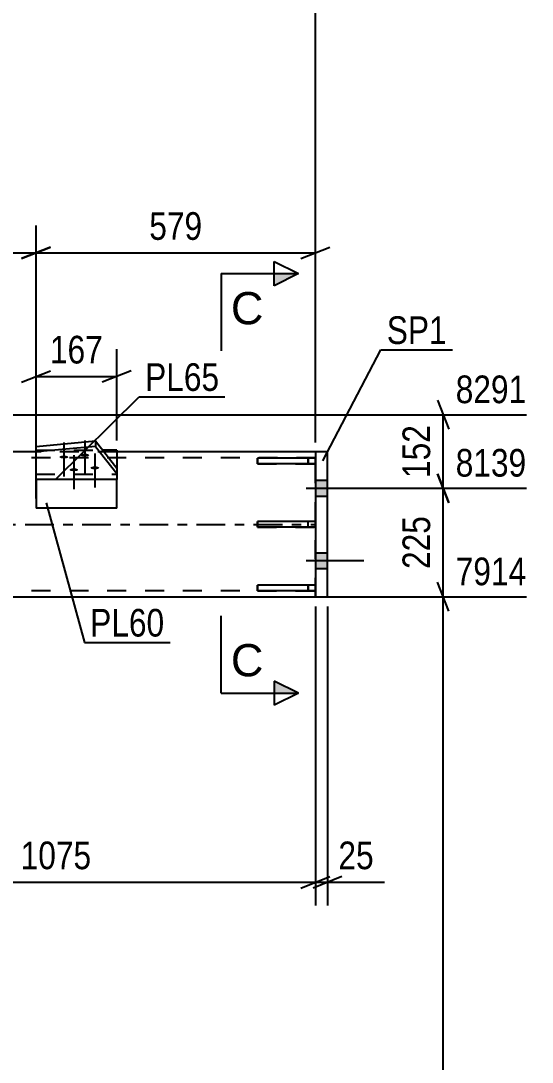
# Model space of a CAD drawing. Header units: millimetres. Extents: x 0 to 841, y 0 to 594.
# Drawn here: x 182.6 to 235.5, y 426.9 to 534.8 of the extents above; entities that cross this region are included whole.
import ezdxf

# ---------------------------------------------------------------- set-up
doc = ezdxf.new("R2010")
doc.units = ezdxf.units.MM
doc.linetypes.add('DXK_LINE_DOT2', pattern=[3.9198, 1.9599, -1.9599])
doc.linetypes.add('DXK_LINE_DOT3', pattern=[5.9187, 2.979, -0.9799, 0.9799, -0.9799])
doc.styles.add('Arial', font='ARIAL.TTF', dxfattribs={"height": 0.2})
doc.styles.add('Arial Narrow', font='ARIALN.TTF', dxfattribs={"height": 0.2})

# ---------------------------------------------------------------- blocks, each defined once
blk = doc.blocks.new('Part-682121906-5923 - 5917')
at = {"color": 2, "linetype": 'Continuous'}
for p, q in [((184.15, 490.14), (159.34, 490.14)), ((213.09, 490.14), (192.51, 490.14)), ((159.34, 475.14), (213.09, 475.14))]:
    blk.add_line(p, q, dxfattribs=at)
at = {"color": 7, "linetype": 'DXK_LINE_DOT2'}
for p, q in [((159.34, 490.14), (159.34, 475.14)), ((192.51, 490.14), (184.15, 490.14)), ((213.09, 475.14), (213.09, 490.14)), ((213.09, 489.54), (159.34, 489.54)), ((213.09, 475.74), (159.34, 475.74))]:
    blk.add_line(p, q, dxfattribs=at)
at = {"color": 7, "linetype": 'DXK_LINE_DOT3'}
blk.add_line((159.34, 482.64), (213.09, 482.64), dxfattribs=at)
blk = doc.blocks.new('Part-682121906-6006 - 5917')
at = {"color": 2, "linetype": 'Continuous'}
for p, q in [((213.09, 489.51), (207.09, 489.51)), ((207.09, 488.91), (207.09, 489.51)), ((213.09, 488.91), (207.09, 488.91)), ((213.09, 489.51), (213.09, 488.91))]:
    blk.add_line(p, q, dxfattribs=at)
at = {"color": 7, "linetype": 'DXK_LINE_DOT2'}
blk.add_line((212.34, 488.91), (212.34, 489.51), dxfattribs=at)
blk = doc.blocks.new('Part-682121906-6007 - 5917')
at = {"color": 2, "linetype": 'Continuous'}
for p, q in [((213.09, 476.36), (207.09, 476.36)), ((207.09, 475.76), (207.09, 476.36)), ((213.09, 475.76), (207.09, 475.76)), ((213.09, 476.36), (213.09, 475.76))]:
    blk.add_line(p, q, dxfattribs=at)
at = {"color": 7, "linetype": 'DXK_LINE_DOT2'}
blk.add_line((212.34, 475.76), (212.34, 476.36), dxfattribs=at)
blk = doc.blocks.new('Part-682121906-6021 - 5917')
at = {"color": 7, "linetype": 'DXK_LINE_DOT2'}
for p, q in [((184.15, 487.28), (184.15, 490.33)), ((184.15, 490.33), (191.06, 490.33)), ((192.51, 488.47), (192.51, 487.28))]:
    blk.add_line(p, q, dxfattribs=at)
at = {"color": 2, "linetype": 'Continuous'}
for p, q in [((192.51, 490.33), (191.06, 490.33)), ((192.51, 490.33), (192.51, 488.47)), ((184.15, 487.28), (184.15, 484.33)), ((192.51, 484.33), (192.51, 487.28)), ((192.51, 484.33), (184.15, 484.33))]:
    blk.add_line(p, q, dxfattribs=at)
blk = doc.blocks.new('Part-682121906-6004 - 5917')
at = {"color": 2, "linetype": 'Continuous'}
for p, q in [((213.09, 490.14), (213.09, 475.14)), ((214.34, 490.14), (213.09, 490.14)), ((214.34, 475.14), (214.34, 490.14)), ((213.09, 475.14), (214.34, 475.14))]:
    blk.add_line(p, q, dxfattribs=at)
blk = doc.blocks.new('Part-682121906-6005 - 5917')
at = {"color": 2, "linetype": 'Continuous'}
for p, q in [((213.09, 482.94), (207.09, 482.94)), ((207.09, 482.34), (207.09, 482.94)), ((213.09, 482.34), (207.09, 482.34)), ((213.09, 482.94), (213.09, 482.34))]:
    blk.add_line(p, q, dxfattribs=at)
at = {"color": 7, "linetype": 'DXK_LINE_DOT2'}
blk.add_line((212.34, 482.34), (212.34, 482.94), dxfattribs=at)
blk = doc.blocks.new('Part-682121906-6008 - 5917')
at = {"color": 7, "linetype": 'DXK_LINE_DOT2'}
for p, q in [((213.09, 482.94), (207.09, 482.94)), ((207.09, 482.94), (207.09, 482.34)), ((207.09, 482.34), (213.09, 482.34)), ((212.34, 482.34), (212.34, 482.94)), ((213.09, 482.34), (213.09, 482.94))]:
    blk.add_line(p, q, dxfattribs=at)
blk = doc.blocks.new('Part-682121906-6009 - 5917')
at = {"color": 7, "linetype": 'DXK_LINE_DOT2'}
for p, q in [((213.09, 489.51), (207.09, 489.51)), ((207.09, 489.51), (207.09, 488.91)), ((207.09, 488.91), (213.09, 488.91)), ((212.34, 489.51), (212.34, 488.91)), ((213.09, 488.91), (213.09, 489.51))]:
    blk.add_line(p, q, dxfattribs=at)
blk = doc.blocks.new('Part-682121906-6010 - 5917')
at = {"color": 7, "linetype": 'DXK_LINE_DOT2'}
for p, q in [((213.09, 476.36), (207.09, 476.36)), ((207.09, 476.36), (207.09, 475.76)), ((207.09, 475.76), (213.09, 475.76)), ((212.34, 476.36), (212.34, 475.76)), ((213.09, 475.76), (213.09, 476.36))]:
    blk.add_line(p, q, dxfattribs=at)
blk = doc.blocks.new('Part-682121906-6059 - 5917')
at = {"color": 2, "linetype": 'Continuous'}
for p, q in [((184.15, 490.72), (190.32, 491.28)), ((190.32, 491.28), (192.51, 488.47)), ((190.32, 491.28), (190.32, 490.71)), ((184.15, 487.28), (184.15, 490.72)), ((190.32, 490.71), (184.15, 490.15)), ((190.32, 490.71), (192.51, 487.9)), ((192.51, 488.47), (192.51, 487.28)), ((192.51, 487.28), (184.15, 487.28))]:
    blk.add_line(p, q, dxfattribs=at)
at = {"color": 7, "linetype": 'DXK_LINE_DOT2'}
blk.add_line((184.15, 487.85), (192.51, 487.85), dxfattribs=at)
blk = doc.blocks.new('Bolt-682121906-6067 - 5917')
at = {"linetype": 'Continuous'}
for points in [[(213.09, 487.21), (213.09, 485.56), (214.34, 485.56), (214.34, 487.21)], [(213.09, 487.21), (213.09, 485.56), (214.34, 485.56), (214.34, 487.21)], [(213.09, 479.71), (213.09, 478.06), (214.34, 478.06), (214.34, 479.71)], [(213.09, 479.71), (213.09, 478.06), (214.34, 478.06), (214.34, 479.71)]]:
    blk.add_hatch(color=1, dxfattribs=at).paths.add_polyline_path(points)
at = {"color": 1, "linetype": 'Continuous'}
for p, q in [((213.09, 487.21), (214.34, 487.21)), ((213.09, 487.21), (214.34, 487.21)), ((212.14, 486.39), (218.09, 486.39)), ((212.14, 486.39), (218.09, 486.39)), ((213.09, 485.56), (214.34, 485.56)), ((213.09, 485.56), (214.34, 485.56)), ((213.09, 479.71), (214.34, 479.71)), ((213.09, 479.71), (214.34, 479.71)), ((212.14, 478.89), (218.09, 478.89)), ((212.14, 478.89), (218.09, 478.89)), ((213.09, 478.06), (214.34, 478.06)), ((213.09, 478.06), (214.34, 478.06))]:
    blk.add_line(p, q, dxfattribs=at)
blk = doc.blocks.new('Bolt-682121906-6068 - 5917')
at = {"linetype": 'Continuous'}
for points in [[(189.21, 489.97), (189.3, 489.97), (189.39, 489.96), (189.47, 489.94), (189.54, 489.92), (189.6, 489.89), (189.64, 489.86), (189.66, 489.83), (189.66, 489.8), (189.64, 489.77), (189.6, 489.74), (189.54, 489.71), (189.47, 489.69), (189.39, 489.68), (189.3, 489.67), (189.21, 489.66), (189.12, 489.67), (189.03, 489.68), (188.95, 489.69), (188.88, 489.71), (188.82, 489.74), (188.78, 489.77), (188.76, 489.8), (188.76, 489.83), (188.78, 489.86), (188.82, 489.89), (188.88, 489.92), (188.95, 489.94), (189.03, 489.96), (189.12, 489.97)], [(187.04, 489.77), (187.13, 489.77), (187.22, 489.76), (187.3, 489.74), (187.37, 489.72), (187.43, 489.7), (187.46, 489.67), (187.48, 489.63), (187.48, 489.6), (187.46, 489.57), (187.43, 489.54), (187.37, 489.52), (187.3, 489.49), (187.22, 489.48), (187.13, 489.47), (187.04, 489.46), (186.94, 489.47), (186.85, 489.48), (186.77, 489.49), (186.7, 489.52), (186.65, 489.54), (186.61, 489.57), (186.59, 489.6), (186.59, 489.63), (186.61, 489.67), (186.65, 489.7), (186.7, 489.72), (186.77, 489.74), (186.85, 489.76), (186.94, 489.77)], [(188.06, 488.45), (188.16, 488.45), (188.25, 488.44), (188.33, 488.42), (188.4, 488.4), (188.45, 488.37), (188.49, 488.34), (188.51, 488.31), (188.51, 488.28), (188.49, 488.25), (188.45, 488.22), (188.4, 488.19), (188.33, 488.17), (188.25, 488.16), (188.16, 488.15), (188.06, 488.14), (187.97, 488.15), (187.88, 488.16), (187.8, 488.17), (187.73, 488.19), (187.67, 488.22), (187.64, 488.25), (187.62, 488.28), (187.62, 488.31), (187.64, 488.34), (187.67, 488.37), (187.73, 488.4), (187.8, 488.42), (187.88, 488.44), (187.97, 488.45)], [(190.24, 488.65), (190.33, 488.65), (190.42, 488.64), (190.5, 488.62), (190.57, 488.6), (190.63, 488.57), (190.67, 488.54), (190.69, 488.51), (190.69, 488.48), (190.67, 488.45), (190.63, 488.42), (190.57, 488.39), (190.5, 488.37), (190.42, 488.35), (190.33, 488.34), (190.24, 488.34), (190.15, 488.34), (190.06, 488.35), (189.97, 488.37), (189.9, 488.39), (189.85, 488.42), (189.81, 488.45), (189.79, 488.48), (189.79, 488.51), (189.81, 488.54), (189.85, 488.57), (189.9, 488.6), (189.97, 488.62), (190.06, 488.64), (190.15, 488.65)]]:
    blk.add_hatch(color=1, dxfattribs=at).paths.add_polyline_path(points)
at = {"color": 1, "linetype": 'Continuous'}
for p, q in [((187.04, 491.12), (187.04, 487.6)), ((189.21, 491.32), (189.21, 487.8)), ((188.06, 489.8), (188.06, 486.28)), ((190.24, 490), (190.24, 486.47))]:
    blk.add_line(p, q, dxfattribs=at)
blk = doc.blocks.new('StraightDimension-682121906-35567 - 5917')
at = {"color": 7, "linetype": 'Continuous'}
for p, q in [((226.92, 473.64), (225.72, 476.64)), ((214.09, 475.14), (234.94, 475.14)), ((226.32, 333.14), (226.32, 475.14))]:
    blk.add_line(p, q, dxfattribs=at)
at = {"color": 0, "linetype": 'Continuous'}
blk.add_wipeout([(235.54, 475.74), (235.54, 479.94), (227.02, 479.94), (227.02, 475.74)], dxfattribs=at)
at = {"color": 3, "linetype": 'Continuous', "style": 'Arial Narrow'}
blk.add_text('7914', height=2.863, dxfattribs=at).set_placement((227.62, 476.34))
blk = doc.blocks.new('StraightDimension-682121906-6186 - 5917')
at = {"color": 7, "linetype": 'Continuous'}
blk.add_line((213.09, 491.14), (213.09, 558.82), dxfattribs=at)
blk = doc.blocks.new('StraightDimension-682121906-6347 - 5917')
at = {"color": 7, "linetype": 'Continuous'}
for p, q in [((184.15, 485.33), (184.15, 513.62)), ((213.09, 491.14), (213.09, 513.62)), ((185.65, 511.37), (182.65, 510.17)), ((211.59, 510.17), (214.59, 511.37)), ((184.15, 510.77), (213.09, 510.77))]:
    blk.add_line(p, q, dxfattribs=at)
at = {"color": 0}
blk.add_wipeout([(201.97, 511.52), (201.97, 515.72), (195.28, 515.72), (195.28, 511.52)], dxfattribs=at)
at = {"color": 3, "style": 'Arial Narrow'}
blk.add_text('579', height=2.863, dxfattribs=at).set_placement((195.88, 512.12))
blk = doc.blocks.new('StraightDimension-682121906-6355 - 5917')
at = {"color": 7, "linetype": 'Continuous'}
for p, q in [((159.34, 495), (159.34, 513.62)), ((184.15, 485.33), (184.15, 513.62)), ((160.84, 511.37), (157.84, 510.17)), ((182.65, 510.17), (185.65, 511.37)), ((159.34, 510.77), (184.15, 510.77))]:
    blk.add_line(p, q, dxfattribs=at)
at = {"color": 0}
blk.add_wipeout([(175.09, 511.52), (175.09, 515.72), (168.4, 515.72), (168.4, 511.52)], dxfattribs=at)
at = {"color": 3, "style": 'Arial Narrow'}
blk.add_text('496', height=2.863, dxfattribs=at).set_placement((169, 512.12))
blk = doc.blocks.new('StraightDimension-682121906-14578 - 5917')
at = {"color": 7, "linetype": 'Continuous'}
for p, q in [((213.09, 474.14), (213.09, 443.17)), ((214.34, 474.14), (214.34, 443.17)), ((211.59, 444.97), (214.59, 446.17)), ((215.84, 446.17), (212.84, 444.97)), ((213.09, 445.57), (214.34, 445.57)), ((214.34, 445.57), (220.25, 445.57)), ((214.34, 445.57), (220.25, 445.57))]:
    blk.add_line(p, q, dxfattribs=at)
at = {"color": 0}
blk.add_wipeout([(219.73, 446.32), (219.73, 450.52), (214.87, 450.52), (214.87, 446.32)], dxfattribs=at)
at = {"color": 3, "style": 'Arial Narrow'}
blk.add_text('25', height=2.863, dxfattribs=at).set_placement((215.47, 446.92))
blk = doc.blocks.new('StraightDimension-682121906-14579 - 5917')
at = {"color": 7, "linetype": 'Continuous'}
for p, q in [((159.34, 474.14), (159.34, 443.17)), ((213.09, 474.14), (213.09, 443.17)), ((160.84, 446.17), (157.84, 444.97)), ((159.34, 445.57), (213.09, 445.57)), ((211.59, 444.97), (214.59, 446.17))]:
    blk.add_line(p, q, dxfattribs=at)
at = {"color": 0}
blk.add_wipeout([(190.47, 446.32), (190.47, 450.52), (181.96, 450.52), (181.96, 446.32)], dxfattribs=at)
at = {"color": 3, "style": 'Arial Narrow'}
blk.add_text('1075', height=2.863, dxfattribs=at).set_placement((182.56, 446.92))
blk = doc.blocks.new('StraightDimension-682121906-35565 - 5917')
at = {"color": 7, "linetype": 'Continuous'}
for p, q in [((225.72, 495.5), (226.92, 492.5)), ((160.34, 494), (234.94, 494)), ((226.32, 486.39), (226.32, 494)), ((226.92, 484.89), (225.72, 487.89)), ((217.84, 486.39), (234.94, 486.39))]:
    blk.add_line(p, q, dxfattribs=at)
at = {"color": 0, "linetype": 'Continuous'}
blk.add_wipeout([(235.54, 494.6), (235.54, 498.8), (227.02, 498.8), (227.02, 494.6)], dxfattribs=at)
at = {"color": 0}
blk.add_wipeout([(225.57, 493.53), (221.37, 493.53), (221.37, 486.85), (225.57, 486.85)], dxfattribs=at)
at = {"color": 3, "linetype": 'Continuous', "style": 'Arial Narrow'}
blk.add_text('8291', height=2.863, dxfattribs=at).set_placement((227.62, 495.2))
at = {"color": 3, "style": 'Arial Narrow'}
blk.add_text('152', height=2.863, rotation=90.0002, dxfattribs=at).set_placement((224.97, 487.45))
blk = doc.blocks.new('StraightDimension-682121906-35566 - 5917')
at = {"color": 7, "linetype": 'Continuous'}
for p, q in [((225.72, 487.89), (226.92, 484.89)), ((217.84, 486.39), (234.94, 486.39)), ((226.32, 475.14), (226.32, 486.39)), ((226.92, 473.64), (225.72, 476.64)), ((214.09, 475.14), (234.94, 475.14))]:
    blk.add_line(p, q, dxfattribs=at)
at = {"color": 0}
blk.add_wipeout([(225.57, 484.1), (221.37, 484.1), (221.37, 477.42), (225.57, 477.42)], dxfattribs=at)
at = {"color": 3, "style": 'Arial Narrow'}
blk.add_text('225', height=2.863, rotation=90.0002, dxfattribs=at).set_placement((224.97, 478.02))
at = {"color": 0, "linetype": 'Continuous'}
blk.add_wipeout([(235.54, 486.99), (235.54, 491.19), (227.02, 491.19), (227.02, 486.99)], dxfattribs=at)
at = {"color": 3, "linetype": 'Continuous', "style": 'Arial Narrow'}
blk.add_text('8139', height=2.863, dxfattribs=at).set_placement((227.62, 487.59))
blk = doc.blocks.new('StraightDimension-682121906-36227 - 5917')
at = {"color": 7, "linetype": 'Continuous'}
for p, q in [((184.15, 491.72), (184.15, 500.81)), ((192.51, 491.33), (192.51, 500.81)), ((182.65, 497.36), (185.65, 498.56)), ((194.01, 498.56), (191.01, 497.36)), ((184.15, 497.96), (192.51, 497.96))]:
    blk.add_line(p, q, dxfattribs=at)
at = {"color": 0}
blk.add_wipeout([(191.67, 498.71), (191.67, 502.91), (184.99, 502.91), (184.99, 498.71)], dxfattribs=at)
at = {"color": 3, "style": 'Arial Narrow'}
blk.add_text('167', height=2.863, dxfattribs=at).set_placement((185.59, 499.31))
blk = doc.blocks.new('Mark-682121906-6000 - 5917')
at = {"color": 30, "linetype": 'Continuous'}
for p, q in [((213.84, 489.23), (219.88, 500.73)), ((219.88, 500.73), (227.29, 500.73))]:
    blk.add_line(p, q, dxfattribs=at)
at = {"color": 0}
blk.add_wipeout([(226.69, 501.33), (226.69, 504.33), (220.48, 504.33), (220.48, 501.33)], dxfattribs=at)
blk.add_wipeout([(226.69, 501.33), (226.69, 504.33), (220.48, 504.33), (220.48, 501.33)], dxfattribs=at)
at = {"color": 3, "style": 'Arial Narrow'}
blk.add_text('SP1', height=2.863, dxfattribs=at).set_placement((220.48, 501.33))
blk = doc.blocks.new('Mark-682121906-6017 - 5917')
at = {"color": 30, "linetype": 'Continuous'}
for p, q in [((185.19, 484.89), (189.16, 470.42)), ((189.16, 470.42), (198.03, 470.42))]:
    blk.add_line(p, q, dxfattribs=at)
at = {"color": 0}
blk.add_wipeout([(197.43, 471.02), (197.43, 474.02), (189.76, 474.02), (189.76, 471.02)], dxfattribs=at)
blk.add_wipeout([(197.43, 471.02), (197.43, 474.02), (189.76, 474.02), (189.76, 471.02)], dxfattribs=at)
at = {"color": 3, "style": 'Arial Narrow'}
blk.add_text('PL60', height=2.863, dxfattribs=at).set_placement((189.76, 471.02))
blk = doc.blocks.new('SectionMark-682121906-6396 - 5917')
at = {"linetype": 'Continuous'}
for points in [[(208.83, 507.37), (208.83, 508.62), (211.33, 508.62)], [(208.83, 465.15), (208.83, 466.4), (211.33, 465.15)]]:
    blk.add_hatch(color=6, dxfattribs=at).paths.add_polyline_path(points)
at = {"color": 6, "linetype": 'Continuous'}
for p, q in [((208.83, 507.37), (208.83, 509.87)), ((208.83, 509.87), (211.33, 508.62)), ((203.33, 508.62), (203.33, 500.62)), ((203.33, 508.62), (211.33, 508.62)), ((211.33, 508.62), (208.83, 507.37)), ((203.33, 465.15), (203.33, 473.15)), ((211.33, 465.15), (208.83, 466.4)), ((208.83, 466.4), (208.83, 463.9)), ((203.33, 465.15), (211.33, 465.15)), ((211.33, 465.15), (208.83, 463.9))]:
    blk.add_line(p, q, dxfattribs=at)
at = {"color": 0, "linetype": 'Continuous'}
for points in [[(207.7, 503.37), (207.7, 506.87), (204.33, 506.87), (204.33, 503.37)], [(207.7, 466.9), (207.7, 470.4), (204.33, 470.4), (204.33, 466.9)]]:
    blk.add_wipeout(points, dxfattribs=at)
at = {"color": 3, "linetype": 'Continuous', "style": 'Arial'}
for p in [(204.33, 503.37), (204.33, 466.9)]:
    blk.add_text('C', height=3.34, dxfattribs=at).set_placement(p)
blk = doc.blocks.new('Mark-682121906-36233 - 5917')
at = {"color": 30, "linetype": 'Continuous'}
for p, q in [((186.18, 487.28), (194.85, 495.87)), ((194.85, 495.87), (203.72, 495.87))]:
    blk.add_line(p, q, dxfattribs=at)
at = {"color": 0}
blk.add_wipeout([(203.12, 496.47), (203.12, 499.47), (195.45, 499.47), (195.45, 496.47)], dxfattribs=at)
blk.add_wipeout([(203.12, 496.47), (203.12, 499.47), (195.45, 499.47), (195.45, 496.47)], dxfattribs=at)
at = {"color": 3, "style": 'Arial Narrow'}
blk.add_text('PL65', height=2.863, dxfattribs=at).set_placement((195.45, 496.47))

msp = doc.modelspace()

# ---------------------------------------------------------------- block references
for name in ['Part-682121906-6059 - 5917', 'Bolt-682121906-6068 - 5917', 'Part-682121906-5923 - 5917', 'Part-682121906-6021 - 5917', 'Part-682121906-6004 - 5917', 'Part-682121906-6006 - 5917', 'Part-682121906-6009 - 5917', 'Bolt-682121906-6067 - 5917', 'Part-682121906-6005 - 5917', 'Part-682121906-6008 - 5917', 'Part-682121906-6007 - 5917', 'Part-682121906-6010 - 5917']:
    msp.add_blockref(name, (0, 0))

# ---------------------------------------------------------------- next in the draw order: block references
msp.add_blockref('StraightDimension-682121906-35567 - 5917', (0, 0))

# ---------------------------------------------------------------- next in the draw order: block references
for name in ['StraightDimension-682121906-6186 - 5917', 'StraightDimension-682121906-14578 - 5917']:
    msp.add_blockref(name, (0, 0))

# ---------------------------------------------------------------- next in the draw order: block references
for name in ['StraightDimension-682121906-6347 - 5917', 'StraightDimension-682121906-14579 - 5917']:
    msp.add_blockref(name, (0, 0))

# ---------------------------------------------------------------- next in the draw order: block references
msp.add_blockref('StraightDimension-682121906-6355 - 5917', (0, 0))

# ---------------------------------------------------------------- next in the draw order: block references
msp.add_blockref('StraightDimension-682121906-35565 - 5917', (0, 0))

# ---------------------------------------------------------------- next in the draw order: block references
for name in ['SectionMark-682121906-6396 - 5917', 'StraightDimension-682121906-36227 - 5917', 'StraightDimension-682121906-35566 - 5917', 'Mark-682121906-6017 - 5917']:
    msp.add_blockref(name, (0, 0))

# ---------------------------------------------------------------- next in the draw order: block references
for name in ['Mark-682121906-6000 - 5917', 'Mark-682121906-36233 - 5917']:
    msp.add_blockref(name, (0, 0))

doc.saveas('drawing.dxf')
